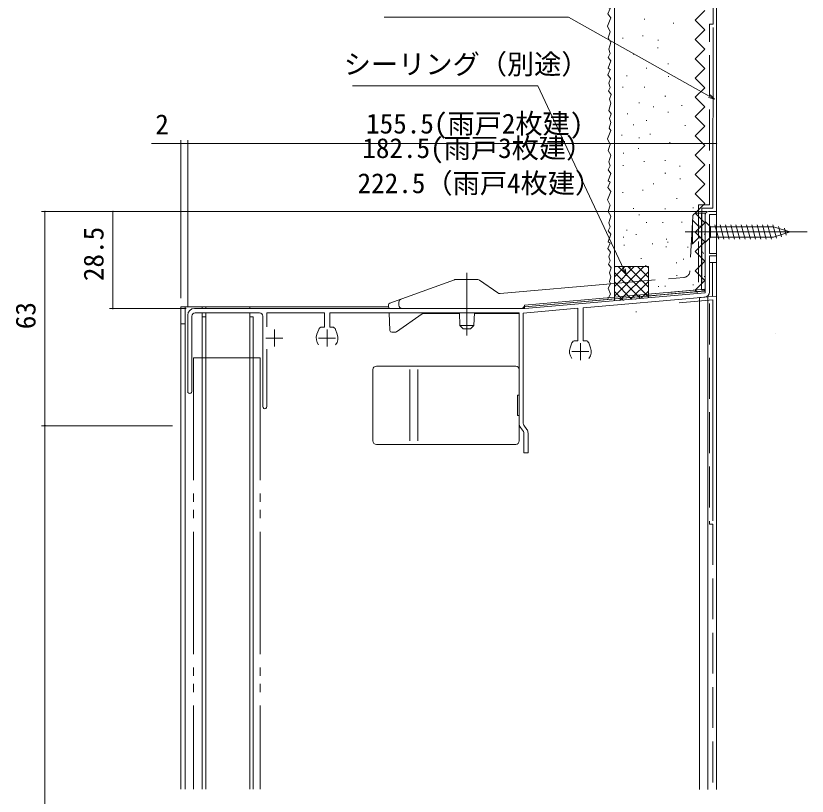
# Model space of a CAD drawing. Units: millimetres, scale not verified. Extents: x -1188 to -148, y -840 to 760.
# Drawn here: x -577.5 to -344.8, y 145.7 to 375.3 of the extents above; entities that cross this region are included whole.
import ezdxf
from ezdxf.enums import TextEntityAlignment as Align

# ---------------------------------------------------------------- set-up
doc = ezdxf.new("R2010")
doc.units = ezdxf.units.MM
doc.header["$LTSCALE"] = 4
for name, pattern in [('CHAIN2', [12, 9, -1, 1, -1]), ('DASHED3', [4, 3, -1]), ('DOUBLE_CHAIN2', [12.8, 9, -1, 0.6, -0.6, 0.6, -1])]:
    doc.linetypes.add(name, pattern=pattern)
for name, color, linetype, lineweight in [('0-3_YKK_D', 6, 'Continuous', 9), ('0-4_YKK_11', 7, 'Continuous', 9), ('0-5_YKK_12', 2, 'Continuous', 9), ('0-6_YSS_K', 3, 'Continuous', 9), ('0-7_YKK_13', 4, 'Continuous', 9)]:
    doc.layers.add(name, color=color, linetype=linetype, lineweight=lineweight)
doc.styles.add('ＭＳ ゴシック', font='')
doc.styles.get('ＭＳ ゴシック').set_extended_font_data('MS Gothic')

msp = doc.modelspace()

# ---------------------------------------------------------------- linework, layer by layer
at = {"layer": '0-3_YKK_D'}
for p, q in [((-414.966, 374.942), (-469.186, 374.942)), ((-373.573, 351.648), (-414.966, 374.942)), ((-423.964, 354.754), (-478.504, 354.754)), ((-398.712, 300.682), (-423.964, 354.754)), ((-372.091, 350.815), (-373.573, 351.648)), ((-528.993, 337.697), (-537.593, 337.697)), ((-528.993, 292.197), (-528.993, 338.697)), ((-526.993, 337.697), (-528.993, 337.697)), ((-526.993, 289.697), (-526.993, 338.697)), ((-526.993, 289.697), (-526.993, 338.697)), ((-371.493, 337.697), (-526.993, 337.697)), ((-371.493, 319.897), (-371.493, 338.697)), ((-376.293, 317.697), (-569.993, 317.697)), ((-568.993, 317.697), (-568.993, 254.697)), ((-374.293, 317.697), (-549.993, 317.697)), ((-548.993, 317.697), (-548.993, 289.197)), ((-397.993, 299.142), (-398.712, 300.682)), ((-527.493, 289.197), (-549.993, 289.197)), ((-531.493, 254.697), (-569.993, 254.697)), ((-531.493, 254.697), (-569.993, 254.697)), ((-568.993, 254.697), (-568.993, -58.307))]:
    msp.add_line(p, q, dxfattribs=at)
for points in [[(-373.349, 352.045), (-372.091, 350.815), (-373.796, 351.251)], [(-398.299, 300.875), (-397.993, 299.142), (-399.125, 300.489)]]:
    msp.add_lwpolyline(points, dxfattribs=at)
for centre, start, end in [((-528.993, 337.697), 0, 180), ((-528.993, 337.697), 180, 0), ((-526.993, 337.697), 0, 180), ((-526.993, 337.697), 0, 180), ((-526.993, 337.697), 180, 0), ((-526.993, 337.697), 180, 0), ((-371.493, 337.697), 0, 180), ((-371.493, 337.697), 180, 0), ((-568.993, 317.697), 90, 270), ((-568.993, 317.697), 270, 90), ((-548.993, 317.697), 90, 270), ((-548.993, 317.697), 270, 90), ((-548.993, 289.197), 90, 270), ((-548.993, 289.197), 270, 90), ((-568.993, 254.697), 90, 270), ((-568.993, 254.697), 90, 270), ((-568.993, 254.697), 270, 90), ((-568.993, 254.697), 270, 90)]:
    msp.add_arc(centre, 0.106, start, end, dxfattribs=at)
at = {"layer": '0-4_YKK_11'}
for p, q in [((-374.793, 316.697), (-374.793, 293.834)), ((-371.493, 317.697), (-373.793, 317.697)), ((-373.493, 316.797), (-371.493, 316.797)), ((-373.493, 305.397), (-373.493, 316.797)), ((-371.493, 316.797), (-371.493, 317.697)), ((-371.493, 305.397), (-373.493, 305.397)), ((-371.493, 304.697), (-371.493, 305.397)), ((-373.493, 304.697), (-371.493, 304.697)), ((-373.493, 294.017), (-373.493, 304.697)), ((-374.793, 293.834), (-427.793, 289.197)), ((-410.693, 289.388), (-374.862, 292.523)), ((-427.793, 289.197), (-524.993, 289.197)), ((-428.293, 287.849), (-412.293, 289.248)), ((-412.293, 289.248), (-412.293, 279.701)), ((-410.693, 279.701), (-410.693, 289.388)), ((-526.993, 287.197), (-526.993, 264.797)), ((-525.793, 264.797), (-525.793, 286.897)), ((-524.793, 287.897), (-505.893, 287.897)), ((-504.893, 286.897), (-504.893, 260.297)), ((-503.693, 287.897), (-486.793, 287.897)), ((-503.693, 283.783), (-503.693, 287.897)), ((-486.793, 287.897), (-486.793, 283.697)), ((-485.193, 287.897), (-429.493, 287.897)), ((-485.193, 283.697), (-485.193, 287.897)), ((-429.493, 287.897), (-429.493, 255.328)), ((-428.293, 255.391), (-428.293, 287.849)), ((-488.473, 283.039), (-489, 281.592)), ((-486.793, 283.697), (-487.533, 283.697)), ((-484.452, 283.697), (-485.193, 283.697)), ((-482.986, 281.592), (-483.513, 283.039)), ((-412.293, 279.701), (-413.033, 279.701)), ((-409.952, 279.701), (-410.693, 279.701)), ((-503.693, 260.297), (-503.693, 277.211)), ((-413.973, 279.043), (-414.5, 277.596)), ((-408.486, 277.596), (-409.013, 279.043)), ((-429.131, 254.18), (-428.274, 252.956)), ((-427.255, 253.592), (-428.112, 254.817)), ((-428.093, 252.382), (-428.093, 246.697)), ((-426.893, 246.697), (-426.893, 252.445)), ((-428.093, 246.697), (-426.893, 246.697))]:
    msp.add_line(p, q, dxfattribs=at)
at = {"layer": '0-4_YKK_11', "color": 2}
for p, q in [((-501.493, 282.997), (-501.493, 277.997)), ((-485.993, 282.997), (-485.993, 277.997)), ((-503.993, 280.497), (-498.993, 280.497)), ((-488.493, 280.497), (-483.493, 280.497)), ((-411.493, 279.001), (-411.493, 274.001)), ((-413.993, 276.501), (-408.993, 276.501))]:
    msp.add_line(p, q, dxfattribs=at)
at = {"layer": '0-4_YKK_11'}
for centre, radius, start, end in [((-373.793, 316.697), 1, 90, 179.99998), ((-374.993, 294.017), 1.5, 274.99997, 359.99998), ((-524.993, 287.197), 2, 90, 179.99998), ((-524.793, 286.897), 1, 90.00012, 180.00009), ((-505.893, 286.897), 1, 359.99911, 90.00087), ((-487.533, 282.697), 1, 89.99954, 159.99849), ((-484.452, 282.697), 1, 20.00163, 90.00058), ((-485.993, 280.497), 3.2, 160.00049, 218.36667), ((-485.993, 280.497), 3.2, 321.63342, 19.99977), ((-413.033, 278.701), 1, 89.99951, 159.99846), ((-409.952, 278.701), 1, 20.00182, 90.00076), ((-411.493, 276.501), 3.2, 160.00049, 218.36667), ((-411.493, 276.501), 3.2, 321.63342, 19.99977), ((-526.393, 264.797), 0.6, 179.99998, 0), ((-504.293, 260.297), 0.6, 179.99998, 0), ((-427.493, 255.328), 2, 180, 214.99998), ((-427.293, 255.391), 1, 180.00002, 215), ((-429.093, 252.382), 1, 359.99998, 34.99997), ((-428.893, 252.445), 2, 0.00002, 35)]:
    msp.add_arc(centre, radius, start, end, dxfattribs=at)
at = {"layer": '0-5_YKK_12', "linetype": 'DASHED3'}
msp.add_line((-374.793, 302.697), (-374.793, 294.342), dxfattribs=at)
at = {"layer": '0-5_YKK_12'}
for p, q in [((-371.493, 302.697), (-373.493, 302.697)), ((-372.593, 292.722), (-372.593, 302.697)), ((-371.493, 147.696), (-371.493, 302.697)), ((-374.793, 294.342), (-427.892, 289.697)), ((-375.493, 294.279), (-427.892, 289.695)), ((-467.867, 289.697), (-528.993, 289.697)), ((-528.993, 147.696), (-528.993, 289.697)), ((-527.693, 147.696), (-527.693, 289.697)), ((-522.693, 289.697), (-522.693, 289.197)), ((-521.693, 289.697), (-521.693, 289.197)), ((-508.693, 289.197), (-508.693, 289.697)), ((-522.693, 287.897), (-522.693, 286.697)), ((-522.693, 286.692), (-521.693, 286.692)), ((-522.693, 147.696), (-522.693, 286.692)), ((-521.693, 287.897), (-521.693, 286.697)), ((-521.693, 147.696), (-521.693, 286.692)), ((-508.693, 286.692), (-508.693, 287.897)), ((-508.693, 286.692), (-507.693, 286.692)), ((-508.693, 147.696), (-508.693, 286.692)), ((-507.693, 147.696), (-507.693, 286.692)), ((-527.693, 284.697), (-528.993, 284.697))]:
    msp.add_line(p, q, dxfattribs=at)
at = {"layer": '0-5_YKK_12', "linetype": 'DOUBLE_CHAIN2'}
for p, q in [((-525.249, 274.702), (-505.649, 274.702)), ((-525.249, 274.702), (-525.249, 147.696)), ((-505.649, 274.702), (-505.649, 147.696))]:
    msp.add_line(p, q, dxfattribs=at)
at = {"layer": '0-6_YSS_K'}
for p, q in [((-401.494, 490.696), (-401.494, 301.499)), ((-371.493, 147.627), (-371.493, 474.696)), ((-371.493, 147.627), (-371.493, 474.696)), ((-377.723, 374.023), (-374.886, 376.86)), ((-392.552, 374.325), (-392.752, 374.325)), ((-384.001, 373.158), (-384.201, 373.158)), ((-377.723, 374.023), (-374.885, 371.186)), ((-377.723, 368.349), (-374.885, 371.186)), ((-372.492, 318.697), (-372.491, 371.897)), ((-398.91, 368.711), (-399.11, 368.711)), ((-392.988, 369.377), (-393.188, 369.377)), ((-388.513, 368.159), (-388.713, 368.159)), ((-377.723, 368.349), (-374.885, 365.511)), ((-388.641, 365.887), (-388.842, 365.887)), ((-377.723, 362.674), (-374.885, 365.511)), ((-396.021, 364.02), (-395.821, 364.02)), ((-385.752, 361.196), (-385.552, 361.196)), ((-377.723, 362.674), (-374.885, 359.836)), ((-392.122, 359.935), (-391.922, 359.935)), ((-377.723, 356.999), (-374.885, 359.836)), ((-397.971, 357.614), (-397.771, 357.614)), ((-385.462, 357.457), (-385.662, 357.457)), ((-377.723, 356.999), (-374.885, 354.162)), ((-398.91, 354.326), (-399.11, 354.326)), ((-392.552, 354.326), (-392.752, 354.326)), ((-377.723, 351.325), (-374.885, 354.162)), ((-402.475, 352.188), (-403.194, 353.266)), ((-386.41, 351.675), (-386.61, 351.675)), ((-403.129, 347.495), (-402.502, 349.587)), ((-394.07, 349.754), (-394.27, 349.754)), ((-377.723, 351.325), (-374.885, 348.487)), ((-402.475, 346.514), (-403.129, 347.495)), ((-389.897, 348.573), (-390.097, 348.573)), ((-385.558, 346.962), (-385.758, 346.962)), ((-381.591, 348.932), (-381.791, 348.932)), ((-377.723, 345.65), (-374.885, 348.487)), ((-397.571, 346.509), (-397.771, 346.509)), ((-391.922, 344.487), (-392.122, 344.487)), ((-377.723, 345.65), (-374.885, 342.812)), ((-403.013, 342.208), (-402.502, 343.912)), ((-395.731, 343.258), (-395.931, 343.258)), ((-380.61, 343.065), (-380.81, 343.065)), ((-377.723, 339.975), (-374.885, 342.812)), ((-399.217, 340.156), (-399.417, 340.156)), ((-390.911, 340.515), (-391.111, 340.515)), ((-377.723, 339.975), (-374.885, 337.138)), ((-394.071, 339.406), (-394.272, 339.406)), ((-385.122, 338.066), (-385.322, 338.066)), ((-394.27, 336.259), (-394.47, 336.259)), ((-377.723, 334.3), (-374.885, 337.138)), ((-398.957, 334.857), (-398.757, 334.857)), ((-377.723, 334.3), (-374.885, 331.463)), ((-398.781, 331.26), (-398.981, 331.26)), ((-392.61, 332.408), (-392.81, 332.408)), ((-386.7, 332.715), (-386.5, 332.715)), ((-382.361, 331.103), (-382.161, 331.103)), ((-377.723, 328.626), (-374.885, 331.463)), ((-386.41, 328.977), (-386.61, 328.977)), ((-377.723, 328.626), (-374.885, 325.788)), ((-389.897, 325.875), (-390.097, 325.875)), ((-382.071, 327.365), (-382.271, 327.365)), ((-392.988, 323.98), (-393.188, 323.98)), ((-377.722, 322.951), (-374.885, 325.788)), ((-398.91, 323.313), (-399.11, 323.313)), ((-383.019, 321.583), (-383.219, 321.583)), ((-377.722, 322.951), (-374.885, 320.114)), ((-377.722, 317.276), (-374.885, 320.114)), ((-396.021, 318.622), (-395.821, 318.622)), ((-394.071, 316.708), (-394.271, 316.708)), ((-386.506, 318.481), (-386.706, 318.481)), ((-378.2, 318.84), (-378.4, 318.84)), ((-377.722, 317.276), (-374.885, 314.439)), ((-375.792, 318.699), (-372.492, 318.697)), ((-375.792, 296.896), (-375.792, 318.698)), ((-392.121, 314.537), (-391.921, 314.537)), ((-387.326, 314.503), (-387.126, 314.503)), ((-381.558, 314.584), (-381.758, 314.584)), ((-377.722, 311.602), (-374.885, 314.439)), ((-397.97, 312.216), (-397.77, 312.216)), ((-403.288, 308.828), (-402.494, 311.011)), ((-398.957, 310.142), (-398.757, 310.142)), ((-395.019, 310.926), (-395.219, 310.926)), ((-386.07, 309.585), (-386.27, 309.585)), ((-377.722, 311.602), (-374.885, 308.764)), ((-403.385, 306.874), (-402.693, 308.431)), ((-402.693, 308.431), (-403.288, 308.828)), ((-398.506, 307.824), (-398.706, 307.824)), ((-390.2, 308.182), (-390.4, 308.182)), ((-386.198, 307.313), (-386.398, 307.313)), ((-385.872, 308.688), (-385.672, 308.688)), ((-379.84, 307.253), (-380.04, 307.253)), ((-377.722, 305.927), (-374.885, 308.764)), ((-402.666, 305.797), (-403.385, 306.874)), ((-377.722, 305.927), (-374.885, 303.09)), ((-375.696, 305.78), (-375.496, 305.78)), ((-393.558, 303.927), (-393.758, 303.927)), ((-383.309, 302.622), (-383.109, 302.622)), ((-381.239, 303.657), (-381.039, 303.657)), ((-377.722, 300.252), (-374.885, 303.09)), ((-377.722, 300.252), (-374.885, 303.09)), ((-371.493, 147.627), (-371.493, 302.693)), ((-402.475, 301.116), (-403.193, 302.194)), ((-395.635, 301.499), (-401.493, 295.642)), ((-398.463, 301.499), (-401.493, 298.47)), ((-401.493, 301.499), (-391.493, 301.499)), ((-392.807, 301.499), (-401.493, 292.813)), ((-401.493, 301.499), (-401.493, 291.499)), ((-401.292, 301.499), (-401.493, 301.298)), ((-401.493, 301.499), (-401.493, 291.499)), ((-391.493, 292.641), (-400.351, 301.499)), ((-391.493, 295.47), (-397.522, 301.499)), ((-396.967, 301.22), (-396.767, 301.22)), ((-391.493, 298.298), (-394.694, 301.499)), ((-392.341, 301.806), (-392.141, 301.806)), ((-391.493, 301.127), (-391.865, 301.499)), ((-391.493, 301.499), (-391.493, 292.373)), ((-377.722, 300.252), (-374.885, 297.415)), ((-402.92, 297.12), (-402.501, 298.514)), ((-393.847, 292.167), (-401.493, 299.813)), ((-391.493, 299.985), (-399.978, 291.499)), ((-398.07, 298.928), (-398.27, 298.928)), ((-383.019, 298.884), (-383.219, 298.884)), ((-402.92, 297.12), (-402.596, 296.392)), ((-396.448, 291.939), (-401.493, 296.985)), ((-391.493, 297.156), (-396.735, 291.914)), ((-391.84, 296.595), (-392.04, 296.595)), ((-388.641, 295.669), (-388.441, 295.669)), ((-386.506, 295.782), (-386.706, 295.782)), ((-378.2, 296.141), (-378.4, 296.141)), ((-377.722, 294.578), (-374.885, 297.415)), ((-402.682, 293.414), (-403.497, 291.784)), ((-398.836, 291.499), (-401.493, 294.156)), ((-391.493, 294.328), (-393.635, 292.185)), ((-377.722, 294.578), (-377.041, 293.896)), ((-395.309, 291.965), (-395.109, 291.965)), ((-394.192, 292.894), (-393.992, 292.894)), ((-372.494, 291.727), (-382.456, 290.855)), ((-376.494, 292.38), (-371.494, 292.818)), ((-376.494, 292.38), (-376.494, 147.627)), ((-373.994, 292.599), (-373.994, 147.627)), ((-372.494, 291.727), (-372.494, 226.727)), ((-395.019, 288.227), (-395.219, 288.227)), ((-354.094, 281.95), (-354.129, 281.932))]:
    msp.add_line(p, q, dxfattribs=at)
at = {"layer": '0-6_YSS_K', "linetype": 'DASHED3'}
for p, q in [((-372.491, 372.896), (-372.49, 490.696)), ((-373.492, 319.696), (-373.491, 372.896)), ((-372.491, 372.896), (-373.491, 372.896)), ((-376.792, 319.699), (-373.492, 319.697)), ((-376.792, 296.896), (-376.792, 319.698)), ((-373.494, 290.635), (-373.494, 225.727)), ((-373.494, 225.727), (-372.494, 225.727)), ((-372.494, 225.727), (-372.494, 147.627))]:
    msp.add_line(p, q, dxfattribs=at)
at = {"layer": '0-6_YSS_K'}
for points in [[(-402.667, 356.869), (-403.385, 357.947), (-402.693, 359.503), (-403.288, 359.9), (-402.495, 362.084), (-403.288, 363.076), (-402.693, 364.267), (-403.09, 365.458), (-402.495, 367.443), (-403.288, 368.833), (-402.693, 370.619), (-403.508, 372.249), (-402.574, 374.675), (-403.385, 375.892), (-402.693, 377.449), (-403.288, 377.846), (-402.495, 380.029), (-403.288, 381.022), (-402.693, 382.213), (-403.09, 383.404)], [(-403.194, 353.266), (-402.693, 354.267), (-403.09, 355.458), (-402.667, 356.869)], [(-402.502, 349.587), (-402.899, 350.777), (-402.475, 352.188)], [(-402.502, 343.912), (-402.899, 345.103), (-402.475, 346.514)], [(-403.508, 339.122), (-402.573, 341.548), (-403.013, 342.208)], [(-403.508, 321.177), (-402.573, 323.603), (-403.385, 324.82), (-402.693, 326.377), (-403.288, 326.773), (-402.494, 328.957), (-403.288, 329.949), (-402.693, 331.14), (-403.09, 332.331), (-402.494, 334.316), (-403.288, 335.706), (-402.693, 337.492), (-403.508, 339.122)], [(-402.494, 311.011), (-403.288, 312.004), (-402.693, 313.195), (-403.09, 314.386), (-402.494, 316.371), (-403.288, 317.76), (-402.693, 319.547), (-403.508, 321.177)], [(-403.193, 302.194), (-402.693, 303.195), (-403.09, 304.386), (-402.666, 305.797)], [(-402.501, 298.514), (-402.898, 299.705), (-402.475, 301.116)], [(-402.596, 296.392), (-403.277, 295.2), (-402.682, 293.414)]]:
    msp.add_lwpolyline(points, dxfattribs=at)
at = {"layer": '0-7_YKK_13', "linetype": 'DASHED3'}
for p, q in [((-375.893, 317.197), (-377.444, 317.197)), ((-374.793, 317.197), (-375.893, 317.197)), ((-375.893, 317.197), (-375.893, 294.697)), ((-374.793, 294.697), (-374.793, 317.197)), ((-378.443, 316.249), (-379.284, 300.193)), ((-378.498, 315.197), (-376.748, 313.447)), ((-378.498, 315.197), (-378.498, 308.197)), ((-375.893, 313.447), (-376.748, 313.447)), ((-376.748, 313.447), (-376.748, 309.947)), ((-378.498, 308.197), (-376.748, 309.947)), ((-375.893, 309.947), (-376.748, 309.947)), ((-378.865, 308.197), (-378.498, 308.197)), ((-401.493, 296.522), (-381.107, 298.306)), ((-401.493, 292.507), (-374.995, 294.825)), ((-401.493, 292.005), (-374.951, 294.327)), ((-374.951, 294.327), (-374.995, 294.825))]:
    msp.add_line(p, q, dxfattribs=at)
at = {"layer": '0-7_YKK_13'}
for p, q in [((-375.893, 294.746), (-375.893, 317.197)), ((-375.129, 314.508), (-374.929, 314.508)), ((-374.793, 314.797), (-373.243, 313.247)), ((-373.243, 313.247), (-373.243, 310.147)), ((-354.709, 313.247), (-373.243, 313.247)), ((-370.816, 309.597), (-371.942, 313.797)), ((-369.263, 309.597), (-370.389, 313.797)), ((-367.711, 309.597), (-368.836, 313.797)), ((-366.158, 309.597), (-367.283, 313.797)), ((-364.605, 309.597), (-365.73, 313.797)), ((-363.052, 309.597), (-364.177, 313.797)), ((-361.499, 309.597), (-362.624, 313.797)), ((-359.946, 309.597), (-361.071, 313.797)), ((-358.393, 309.597), (-359.519, 313.797)), ((-356.84, 309.597), (-357.966, 313.797)), ((-355.287, 309.597), (-356.413, 313.797)), ((-353.804, 309.856), (-354.86, 313.797)), ((-349.793, 311.697), (-354.709, 313.247)), ((-352.372, 310.307), (-353.185, 313.343)), ((-350.94, 310.759), (-351.489, 312.809)), ((-375.129, 311.017), (-374.928, 311.017)), ((-373.243, 310.147), (-354.709, 310.147)), ((-349.793, 311.697), (-354.709, 310.147)), ((-375.412, 305.501), (-375.212, 305.501)), ((-375.75, 302.12), (-375.55, 302.12)), ((-374.901, 298.633), (-375.101, 298.633)), ((-448.559, 297.637), (-467.56, 290.721)), ((-441.708, 297.697), (-448.217, 297.697)), ((-441.135, 297.516), (-435.768, 293.758)), ((-435.107, 293.581), (-401.493, 296.522)), ((-374.995, 294.825), (-427.893, 290.197)), ((-375.893, 294.697), (-374.793, 294.697)), ((-464.848, 291.059), (-464.893, 290.197)), ((-427.893, 290.197), (-401.493, 292.507)), ((-427.849, 289.699), (-401.493, 292.005)), ((-467.893, 290.197), (-467.889, 290.277)), ((-467.893, 290.197), (-467.84, 289.197)), ((-464.89, 290.145), (-464.893, 290.197)), ((-463.892, 289.197), (-428.894, 289.197)), ((-427.946, 289.183), (-427.893, 290.197)), ((-427.893, 290.197), (-427.849, 289.699)), ((-467.772, 287.897), (-467.498, 282.671)), ((-465.619, 282.287), (-458.022, 287.607)), ((-457.735, 287.697), (-447.091, 287.697)), ((-446.968, 284.197), (-447.097, 287.897)), ((-442.817, 284.197), (-442.688, 287.897)), ((-442.695, 287.697), (-429.493, 287.697)), ((-446.968, 284.197), (-442.817, 284.197)), ((-446.968, 284.197), (-445.968, 283.197)), ((-442.817, 284.197), (-443.818, 283.197)), ((-466.999, 282.197), (-465.905, 282.197)), ((-445.968, 283.197), (-443.818, 283.197)), ((-472.494, 271.193), (-472.494, 250.193)), ((-471.494, 272.193), (-430.494, 272.193)), ((-461.647, 250.193), (-461.647, 271.193)), ((-459.311, 250.193), (-459.311, 271.193)), ((-429.494, 271.193), (-429.494, 263.693)), ((-429.994, 263.693), (-429.494, 263.693)), ((-429.994, 263.693), (-429.994, 257.693)), ((-429.994, 257.693), (-429.494, 257.693)), ((-429.494, 257.693), (-429.494, 250.193)), ((-471.494, 249.193), (-430.494, 249.193))]:
    msp.add_line(p, q, dxfattribs=at)
at = {"layer": '0-7_YKK_13', "linetype": 'CHAIN2'}
for p, q in [((-373.893, 311.697), (-380.681, 311.697)), ((-379.793, 311.697), (-344.793, 311.697)), ((-444.893, 299.697), (-444.893, 281.197))]:
    msp.add_line(p, q, dxfattribs=at)
at = {"layer": '0-7_YKK_13', "linetype": 'DOUBLE_CHAIN2'}
msp.add_line((-462.388, 289.294), (-462.393, 289.197), dxfattribs=at)
at = {"layer": '0-7_YKK_13'}
msp.add_lwpolyline([(-374.793, 314.797), (-374.793, 308.597), (-373.243, 310.147)], dxfattribs=at)
at = {"layer": '0-7_YKK_13', "linetype": 'DASHED3'}
for centre, radius, start, end in [((-377.444, 316.197), 1, 90, 177), ((-381.281, 300.298), 2, 275, 357)]:
    msp.add_arc(centre, radius, start, end, dxfattribs=at)
at = {"layer": '0-7_YKK_13'}
for centre, radius, start, end in [((-448.217, 296.697), 1, 90, 110), ((-441.708, 296.697), 1, 55, 90), ((-435.194, 294.577), 1, 235, 275), ((-463.849, 291.007), 1, 110, 177), ((-467.389, 290.251), 0.5, 110, 177), ((-463.892, 290.197), 1, 183, 270), ((-428.894, 290.197), 1, 270, 357), ((-457.735, 287.197), 0.5, 90, 125), ((-466.999, 282.697), 0.5, 183, 270), ((-465.905, 282.697), 0.5, 270, 305), ((-471.494, 271.193), 1, 90, 180), ((-430.494, 271.193), 1, 0, 90), ((-471.494, 250.193), 1, 180, 270), ((-430.494, 250.193), 1, 270, 0)]:
    msp.add_arc(centre, radius, start, end, dxfattribs=at)

# ---------------------------------------------------------------- texts
at = {"layer": '0-3_YKK_D', "color": 4, "style": 'ＭＳ ゴシック'}
for s, p in [('シーリング（別途）', (-481.097, 356.393)), ('155.5(雨戸2枚建)', (-474.533, 338.91)), ('2', (-536.528, 338.697)), ('182.5(雨戸3枚建）', (-475.631, 331.697)), ('222.5（雨戸4枚建）', (-477.032, 321.362))]:
    msp.add_text(s, height=5.865, dxfattribs=at).set_placement(p, align=Align.BOTTOM_LEFT)
for s, p in [('28.5', (-549.993, 297.246)), ('63', (-569.993, 283.09))]:
    msp.add_text(s, height=5.865, rotation=90, dxfattribs=at).set_placement(p, align=Align.BOTTOM_LEFT)

doc.saveas('drawing.dxf')
